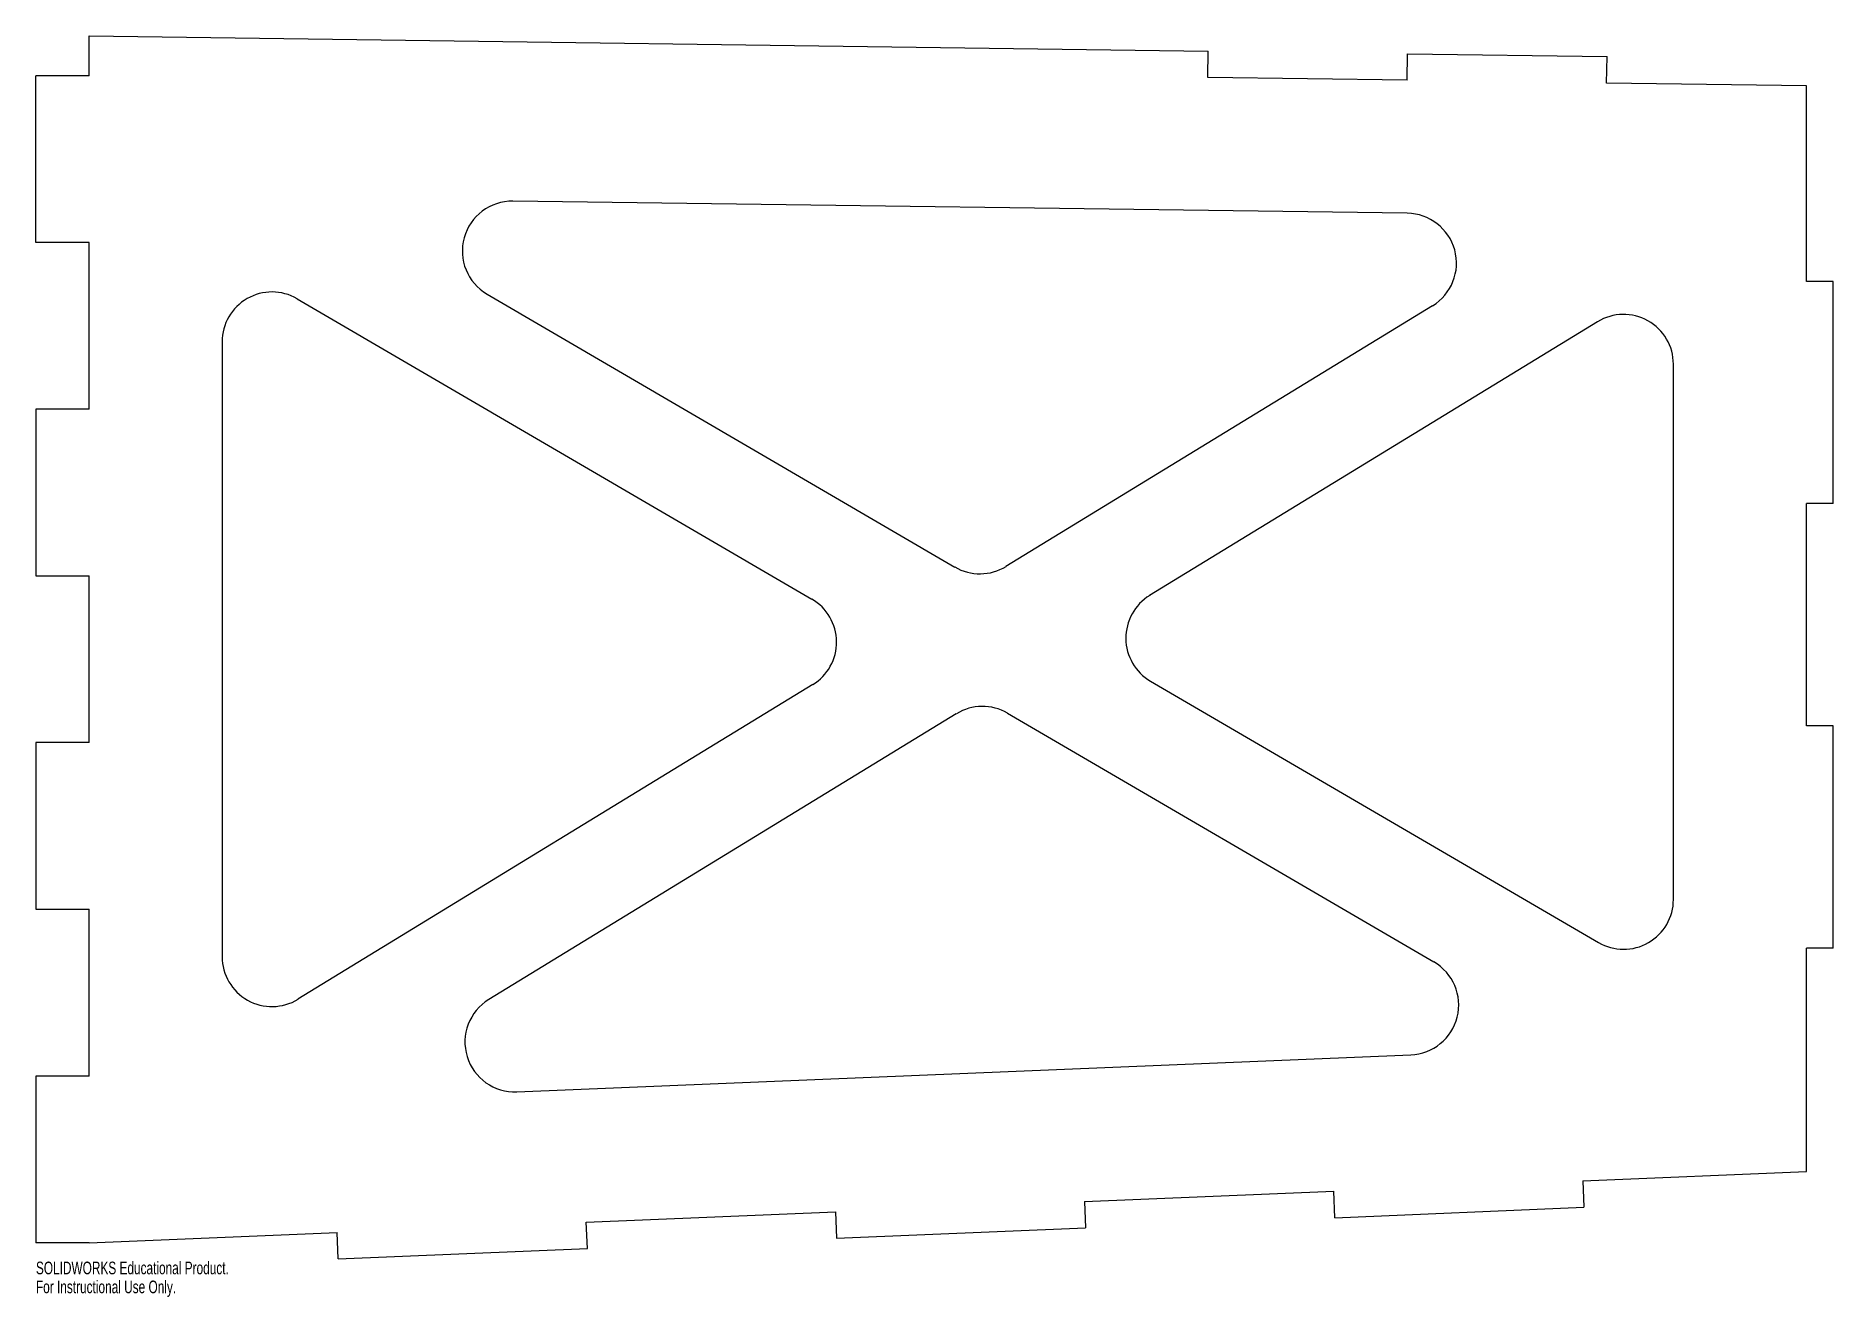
# Model space of a CAD drawing. Header units: inches. Extents: x 0 to 27, y -0.4 to 18.6.
import ezdxf

# ---------------------------------------------------------------- set-up
doc = ezdxf.new("R2010")
doc.units = ezdxf.units.IN
doc.header["$MEASUREMENT"] = 0
doc.styles.add('SLDTEXTSTYLE0', font='TXT', dxfattribs={"width": 0.7})

msp = doc.modelspace()

# ---------------------------------------------------------------- linework, layer by layer
at = {"color": 7, "linetype": 'Continuous', "lineweight": 25}
for p, q in [((0.8, 18.553), (17.628, 18.325)), ((0.8, 17.951), (0.8, 18.553)), ((17.623, 17.925), (17.628, 18.325)), ((20.623, 17.885), (20.628, 18.285)), ((20.628, 18.285), (23.628, 18.244)), ((23.622, 17.844), (23.628, 18.244)), ((0.8, 17.951), (0, 17.951)), ((0, 15.444), (0, 17.951)), ((20.623, 17.885), (17.623, 17.925)), ((26.627, 17.804), (23.622, 17.844)), ((26.627, 14.86), (26.627, 17.804)), ((20.624, 15.885), (7.173, 16.066)), ((0.8, 15.444), (0, 15.444)), ((0.8, 12.937), (0.8, 15.444)), ((3.928, 14.599), (11.669, 10.082)), ((6.785, 14.669), (13.82, 10.564)), ((27.027, 14.86), (26.627, 14.86)), ((27.027, 11.517), (27.027, 14.86)), ((21.005, 14.495), (14.589, 10.572)), ((23.486, 14.254), (16.749, 10.134)), ((2.8, 13.951), (2.8, 4.702)), ((24.627, 5.564), (24.627, 13.614)), ((0.8, 12.937), (0, 12.937)), ((0, 12.937), (0, 10.429)), ((26.627, 8.173), (26.627, 11.517)), ((27.027, 11.517), (26.627, 11.517)), ((0, 10.429), (0.8, 10.429)), ((0.8, 7.922), (0.8, 10.429)), ((11.682, 8.795), (3.941, 4.062)), ((16.763, 8.847), (23.5, 4.916)), ((13.842, 8.357), (6.81, 4.058)), ((14.612, 8.365), (21.025, 4.623)), ((27.027, 8.173), (26.627, 8.173)), ((27.027, 4.83), (27.027, 8.173)), ((0.8, 7.922), (0, 7.922)), ((0, 7.922), (0, 5.415)), ((0, 5.415), (0.8, 5.415)), ((0.8, 2.907), (0.8, 5.415)), ((26.627, 1.47), (26.627, 4.83)), ((27.027, 4.83), (26.627, 4.83)), ((7.233, 2.668), (20.678, 3.226)), ((0.8, 2.907), (0, 2.907)), ((0, 2.907), (0, 0.4)), ((23.264, 1.331), (26.627, 1.47)), ((15.771, 1.021), (19.517, 1.176)), ((19.534, 0.776), (19.517, 1.176)), ((23.264, 1.331), (23.281, 0.932)), ((8.277, 0.71), (12.024, 0.865)), ((12.024, 0.865), (12.04, 0.466)), ((15.771, 1.021), (15.787, 0.621)), ((19.534, 0.776), (23.281, 0.932)), ((0.8, 0.4), (4.53, 0.555)), ((4.547, 0.155), (4.53, 0.555)), ((8.294, 0.311), (8.277, 0.71)), ((12.04, 0.466), (15.787, 0.621)), ((0.8, 0.4), (0, 0.4)), ((4.547, 0.155), (8.294, 0.311))]:
    msp.add_line(p, q, dxfattribs=at)
for centre, start, end in [((7.163, 15.317), 89.2252, 239.7365), ((20.614, 15.135), 301.4422, 89.2252), ((3.55, 13.951), 59.7365, 180), ((23.877, 13.614), 0, 121.4422), ((14.198, 11.212), 239.7365, 301.4422), ((11.291, 9.434), 301.4422, 59.7365), ((17.141, 9.495), 121.4422, 239.7365), ((14.234, 7.717), 59.7365, 121.4422), ((23.877, 5.564), 239.7365, 0), ((3.55, 4.702), 180, 301.4422), ((20.647, 3.975), 272.3729, 59.7365), ((7.202, 3.418), 121.4422, 272.3729)]:
    msp.add_arc(centre, 0.75, start, end, dxfattribs=at)

# ---------------------------------------------------------------- texts
at = {"color": 7, "linetype": 'Continuous', "char_height": 0.1903, "attachment_point": 1, "style": 'SLDTEXTSTYLE0'}
for s, insert in [('SOLIDWORKS Educational Product.', (0, 0.115)), ('For Instructional Use Only.', (0, -0.17))]:
    msp.add_mtext(s, dxfattribs=dict(at, insert=insert))

doc.saveas('drawing.dxf')
